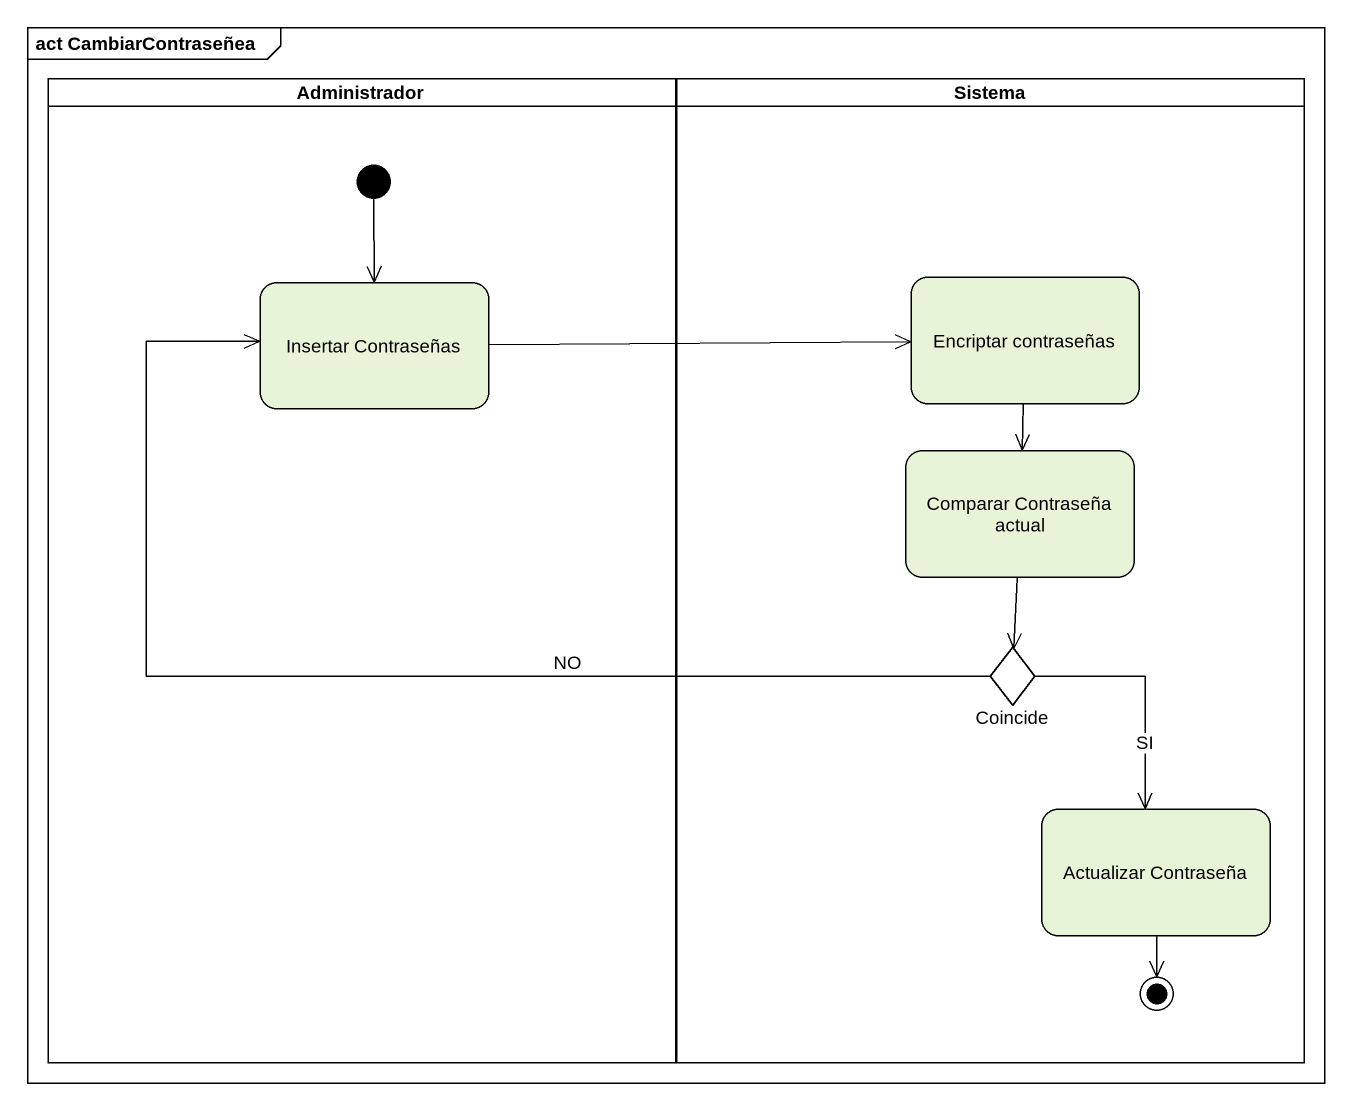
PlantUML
@startuml
mainframe act CambiarContraseñea
hide empty description
state Administrador <<partition>> {
  state "Insertar Contraseñas" as Insertar_Contraseñas
  [*] --> Insertar_Contraseñas
}
state Sistema <<partition>> {
  state "Encriptar contraseñas" as Encriptar_contraseñas
  state "Comparar Contraseña actual" as Comparar_Contraseña_actual
  state Coincide <<choice>>
  state "Actualizar Contraseña" as Actualizar_Contraseña
  Actualizar_Contraseña --> [*]
}
Insertar_Contraseñas -right-> Encriptar_contraseñas
Encriptar_contraseñas --> Comparar_Contraseña_actual
Comparar_Contraseña_actual --> Coincide
Coincide -left-> Insertar_Contraseñas : NO
Coincide --> Actualizar_Contraseña : SI
@enduml
